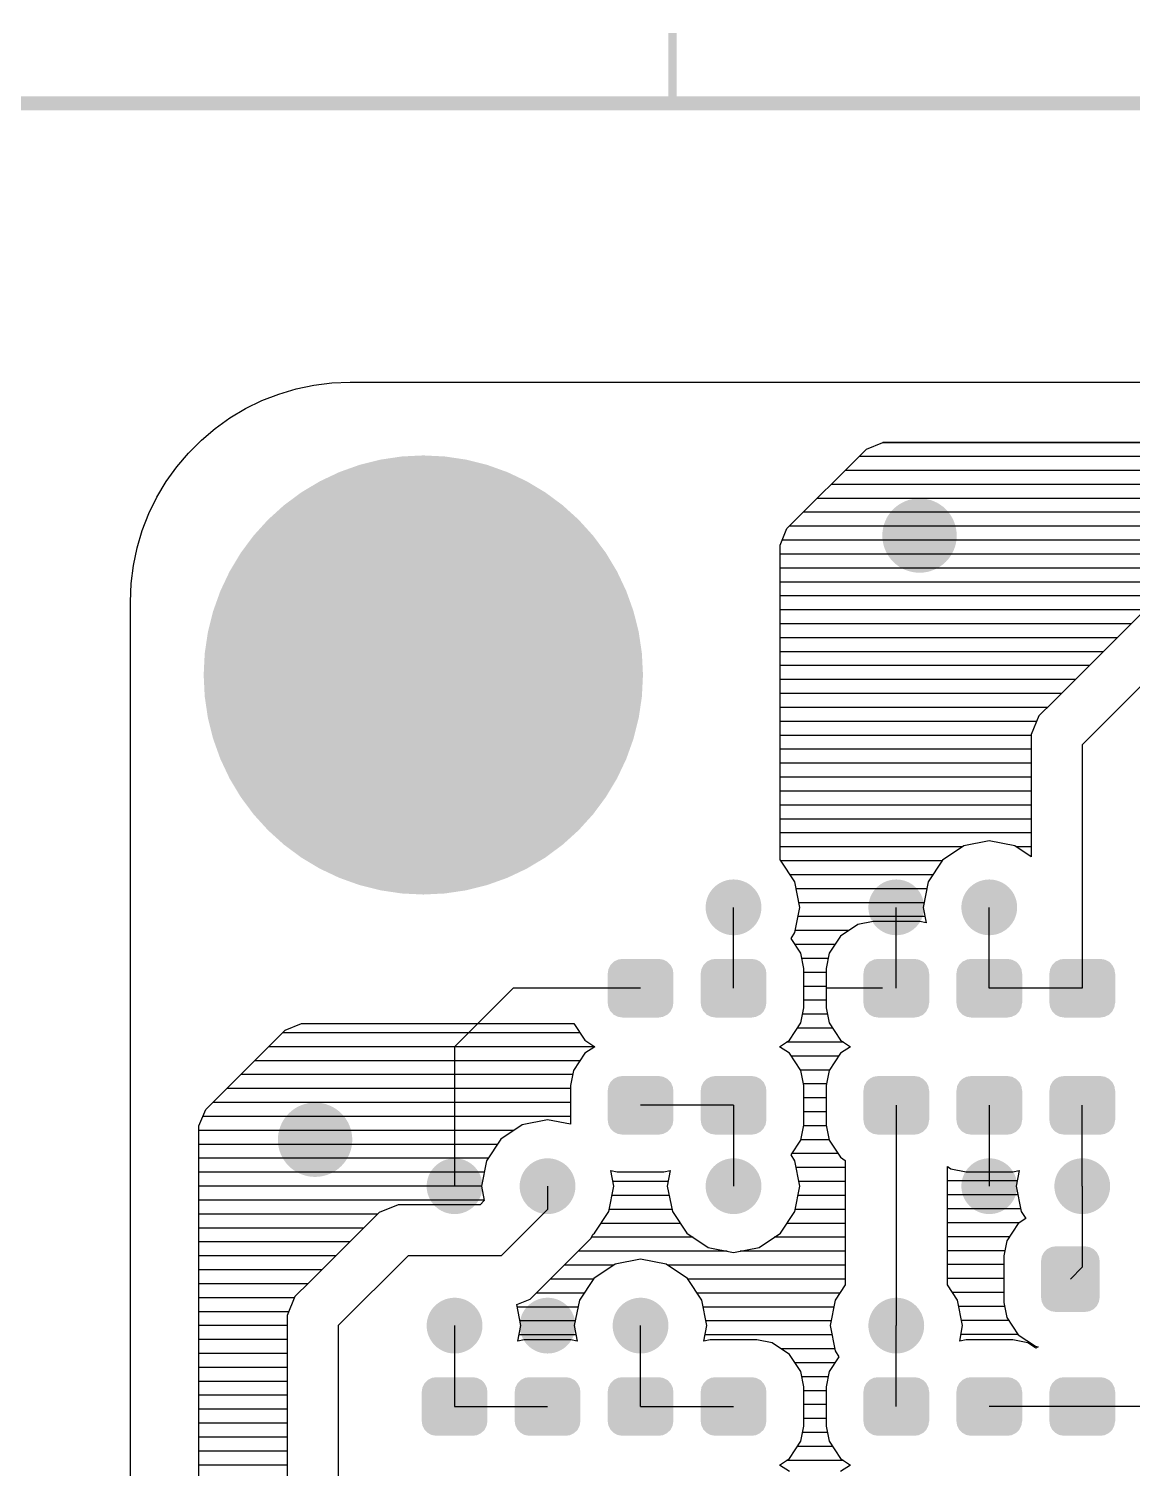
# Model space of a CAD drawing. Extents: x 295 to 953, y 10 to 290.
# Drawn here: x 517.9 to 557.1, y 236.5 to 287.6 of the extents above; entities that cross this region are included whole.
import ezdxf

# ---------------------------------------------------------------- set-up
doc = ezdxf.new("R2010")
doc.units = 0
doc.header["$LTSCALE"] = 5
doc.header["$MEASUREMENT"] = 0
doc.layers.get('0').update_dxf_attribs({"linetype": 'CONTINUOUS', "lineweight": 25})
doc.layers.add('DV-DPO-A6_BOT', color=7, linetype='CONTINUOUS')
doc.layers.add('테두리', color=3, linetype='CONTINUOUS')

# ---------------------------------------------------------------- blocks, each defined once
blk = doc.blocks.new('C')
at = {"layer": '테두리'}
for points, const_width in [([(63.75, 287.5), (63.75, 285)], 0.3), ([(15, 285), (15, 15), (405, 15), (405, 285), (15, 285)], 0.5)]:
    blk.add_lwpolyline(points, dxfattribs=dict(at, const_width=const_width))

msp = doc.modelspace()

# ---------------------------------------------------------------- linework, layer by layer
for points, const_width in [([(535.779, 264.695, -1), (527.979, 264.695, -1)], 7.799), ([(550.159, 269.648, -1), (548.838, 269.648, -1)], 1.321), ([(543.39, 256.44, -1), (542.399, 256.44, -1)], 0.991), ([(549.168, 256.44, -1), (548.178, 256.44, -1)], 0.991), ([(552.47, 256.44, -1), (551.48, 256.44, -1)], 0.991), ([(528.696, 248.185, -1), (527.375, 248.185, -1)], 1.321), ([(533.484, 246.534, -1), (532.493, 246.534, -1)], 0.991), ([(536.786, 246.534, -1), (535.795, 246.534, -1)], 0.991), ([(543.39, 246.534, -1), (542.399, 246.534, -1)], 0.991), ([(552.47, 246.534, -1), (551.48, 246.534, -1)], 0.991), ([(555.772, 246.534, -1), (554.782, 246.534, -1)], 0.991), ([(533.484, 241.581, -1), (532.493, 241.581, -1)], 0.991), ([(536.786, 241.581, -1), (535.795, 241.581, -1)], 0.991), ([(540.088, 241.581, -1), (539.097, 241.581, -1)], 0.991), ([(549.168, 241.581, -1), (548.178, 241.581, -1)], 0.991)]:
    msp.add_lwpolyline(points, format="xyb", close=True, dxfattribs=dict(const_width=const_width))
for points in [[(540.758, 254.089), (540.737, 254.236), (538.427, 254.089), (538.45, 254.236)], [(540.737, 254.236), (540.729, 254.252), (538.45, 254.236), (538.453, 254.252)], [(540.729, 254.252), (540.666, 254.384), (538.453, 254.252), (538.522, 254.384)], [(540.666, 254.384), (540.652, 254.399), (538.522, 254.384), (538.529, 254.399)], [(540.652, 254.399), (540.551, 254.503), (538.529, 254.399), (538.637, 254.503)], [(540.551, 254.503), (540.532, 254.514), (538.637, 254.503), (538.647, 254.514)], [(540.532, 254.514), (540.406, 254.58), (538.647, 254.514), (538.785, 254.58)], [(540.406, 254.58), (540.374, 254.586), (538.785, 254.58), (538.796, 254.586)], [(540.374, 254.586), (540.243, 254.608), (538.796, 254.586), (538.942, 254.608)], [(544.06, 254.089), (544.039, 254.236), (541.729, 254.089), (541.752, 254.236)], [(544.039, 254.236), (544.031, 254.252), (541.752, 254.236), (541.755, 254.252)], [(544.031, 254.252), (543.968, 254.384), (541.755, 254.252), (541.824, 254.384)], [(543.968, 254.384), (543.954, 254.399), (541.824, 254.384), (541.831, 254.399)], [(543.954, 254.399), (543.853, 254.503), (541.831, 254.399), (541.939, 254.503)], [(543.853, 254.503), (543.834, 254.514), (541.939, 254.503), (541.949, 254.514)], [(543.834, 254.514), (543.708, 254.58), (541.949, 254.514), (542.087, 254.58)], [(543.708, 254.58), (543.676, 254.586), (542.087, 254.58), (542.098, 254.586)], [(543.676, 254.586), (543.545, 254.608), (542.098, 254.586), (542.244, 254.608)], [(549.838, 254.089), (549.817, 254.236), (547.507, 254.089), (547.531, 254.236)], [(549.817, 254.236), (549.809, 254.252), (547.531, 254.236), (547.533, 254.252)], [(549.809, 254.252), (549.746, 254.384), (547.533, 254.252), (547.602, 254.384)], [(549.746, 254.384), (549.733, 254.399), (547.602, 254.384), (547.61, 254.399)], [(549.733, 254.399), (549.632, 254.503), (547.61, 254.399), (547.717, 254.503)], [(549.632, 254.503), (549.613, 254.514), (547.717, 254.503), (547.728, 254.514)], [(549.613, 254.514), (549.486, 254.58), (547.728, 254.514), (547.865, 254.58)], [(549.486, 254.58), (549.455, 254.586), (547.865, 254.58), (547.876, 254.586)], [(549.455, 254.586), (549.323, 254.608), (547.876, 254.586), (548.022, 254.608)], [(553.14, 254.089), (553.119, 254.236), (550.809, 254.089), (550.833, 254.236)], [(553.119, 254.236), (553.111, 254.252), (550.833, 254.236), (550.835, 254.252)], [(553.111, 254.252), (553.048, 254.384), (550.835, 254.252), (550.904, 254.384)], [(553.048, 254.384), (553.035, 254.399), (550.904, 254.384), (550.912, 254.399)], [(553.035, 254.399), (552.934, 254.503), (550.912, 254.399), (551.019, 254.503)], [(552.934, 254.503), (552.915, 254.514), (551.019, 254.503), (551.03, 254.514)], [(552.915, 254.514), (552.788, 254.58), (551.03, 254.514), (551.167, 254.58)], [(552.788, 254.58), (552.757, 254.586), (551.167, 254.58), (551.178, 254.586)], [(552.757, 254.586), (552.625, 254.608), (551.178, 254.586), (551.324, 254.608)], [(556.442, 254.089), (556.421, 254.236), (554.111, 254.089), (554.135, 254.236)], [(556.421, 254.236), (556.413, 254.252), (554.135, 254.236), (554.137, 254.252)], [(556.413, 254.252), (556.35, 254.384), (554.137, 254.252), (554.206, 254.384)], [(556.35, 254.384), (556.337, 254.399), (554.206, 254.384), (554.214, 254.399)], [(556.337, 254.399), (556.236, 254.503), (554.214, 254.399), (554.321, 254.503)], [(556.236, 254.503), (556.217, 254.514), (554.321, 254.503), (554.332, 254.514)], [(556.217, 254.514), (556.09, 254.58), (554.332, 254.514), (554.469, 254.58)], [(556.09, 254.58), (556.059, 254.586), (554.469, 254.58), (554.48, 254.586)], [(556.059, 254.586), (555.927, 254.608), (554.48, 254.586), (554.626, 254.608)], [(540.761, 253.046), (540.761, 254.089), (538.423, 253.046), (538.423, 254.089)], [(544.063, 253.046), (544.063, 254.089), (541.725, 253.046), (541.725, 254.089)], [(549.842, 253.046), (549.842, 254.089), (547.504, 253.046), (547.504, 254.089)], [(553.144, 253.046), (553.144, 254.089), (550.806, 253.046), (550.806, 254.089)], [(556.446, 253.046), (556.446, 254.089), (554.108, 253.046), (554.108, 254.089)], [(540.734, 252.9), (540.758, 253.046), (538.448, 252.9), (538.427, 253.046)], [(540.732, 252.883), (540.734, 252.9), (538.456, 252.883), (538.448, 252.9)], [(540.663, 252.751), (540.732, 252.883), (538.519, 252.751), (538.456, 252.883)], [(540.656, 252.737), (540.663, 252.751), (538.532, 252.737), (538.519, 252.751)], [(540.548, 252.632), (540.656, 252.737), (538.633, 252.632), (538.532, 252.737)], [(540.537, 252.622), (540.548, 252.632), (538.653, 252.622), (538.633, 252.632)], [(540.4, 252.555), (540.537, 252.622), (538.779, 252.555), (538.653, 252.622)], [(544.036, 252.9), (544.06, 253.046), (541.75, 252.9), (541.729, 253.046)], [(544.034, 252.883), (544.036, 252.9), (541.758, 252.883), (541.75, 252.9)], [(543.965, 252.751), (544.034, 252.883), (541.821, 252.751), (541.758, 252.883)], [(543.958, 252.737), (543.965, 252.751), (541.834, 252.737), (541.821, 252.751)], [(543.85, 252.632), (543.958, 252.737), (541.935, 252.632), (541.834, 252.737)], [(543.839, 252.622), (543.85, 252.632), (541.955, 252.622), (541.935, 252.632)], [(543.702, 252.555), (543.839, 252.622), (542.081, 252.555), (541.955, 252.622)], [(549.815, 252.9), (549.838, 253.046), (547.528, 252.9), (547.507, 253.046)], [(549.812, 252.883), (549.815, 252.9), (547.536, 252.883), (547.528, 252.9)], [(549.743, 252.751), (549.812, 252.883), (547.599, 252.751), (547.536, 252.883)], [(549.736, 252.737), (549.743, 252.751), (547.613, 252.737), (547.599, 252.751)], [(549.628, 252.632), (549.736, 252.737), (547.714, 252.632), (547.613, 252.737)], [(549.618, 252.622), (549.628, 252.632), (547.733, 252.622), (547.714, 252.632)], [(549.48, 252.555), (549.618, 252.622), (547.86, 252.555), (547.733, 252.622)], [(553.117, 252.9), (553.14, 253.046), (550.83, 252.9), (550.809, 253.046)], [(553.114, 252.883), (553.117, 252.9), (550.838, 252.883), (550.83, 252.9)], [(553.045, 252.751), (553.114, 252.883), (550.901, 252.751), (550.838, 252.883)], [(553.038, 252.737), (553.045, 252.751), (550.915, 252.737), (550.901, 252.751)], [(552.93, 252.632), (553.038, 252.737), (551.016, 252.632), (550.915, 252.737)], [(552.92, 252.622), (552.93, 252.632), (551.035, 252.622), (551.016, 252.632)], [(552.782, 252.555), (552.92, 252.622), (551.162, 252.555), (551.035, 252.622)], [(556.419, 252.9), (556.442, 253.046), (554.132, 252.9), (554.111, 253.046)], [(556.416, 252.883), (556.419, 252.9), (554.14, 252.883), (554.132, 252.9)], [(556.347, 252.751), (556.416, 252.883), (554.203, 252.751), (554.14, 252.883)], [(556.34, 252.737), (556.347, 252.751), (554.217, 252.737), (554.203, 252.751)], [(556.232, 252.632), (556.34, 252.737), (554.318, 252.632), (554.217, 252.737)], [(556.222, 252.622), (556.232, 252.632), (554.337, 252.622), (554.318, 252.632)], [(556.084, 252.555), (556.222, 252.622), (554.464, 252.555), (554.337, 252.622)], [(540.389, 252.549), (540.4, 252.555), (538.811, 252.549), (538.779, 252.555)], [(540.243, 252.527), (540.389, 252.549), (538.942, 252.527), (538.811, 252.549)], [(543.691, 252.549), (543.702, 252.555), (542.113, 252.549), (542.081, 252.555)], [(543.545, 252.527), (543.691, 252.549), (542.244, 252.527), (542.113, 252.549)], [(549.469, 252.549), (549.48, 252.555), (547.891, 252.549), (547.86, 252.555)], [(549.323, 252.527), (549.469, 252.549), (548.022, 252.527), (547.891, 252.549)], [(552.771, 252.549), (552.782, 252.555), (551.193, 252.549), (551.162, 252.555)], [(552.625, 252.527), (552.771, 252.549), (551.324, 252.527), (551.193, 252.549)], [(556.073, 252.549), (556.084, 252.555), (554.495, 252.549), (554.464, 252.555)], [(555.927, 252.527), (556.073, 252.549), (554.626, 252.527), (554.495, 252.549)], [(540.758, 249.929), (540.737, 250.075), (538.427, 249.929), (538.45, 250.075)], [(540.737, 250.075), (540.729, 250.092), (538.45, 250.075), (538.453, 250.092)], [(540.729, 250.092), (540.666, 250.224), (538.453, 250.092), (538.522, 250.224)], [(540.666, 250.224), (540.652, 250.238), (538.522, 250.224), (538.529, 250.238)], [(540.652, 250.238), (540.551, 250.343), (538.529, 250.238), (538.637, 250.343)], [(540.551, 250.343), (540.532, 250.353), (538.637, 250.343), (538.647, 250.353)], [(540.532, 250.353), (540.406, 250.42), (538.647, 250.353), (538.785, 250.42)], [(540.406, 250.42), (540.374, 250.425), (538.785, 250.42), (538.796, 250.425)], [(540.374, 250.425), (540.243, 250.447), (538.796, 250.425), (538.942, 250.447)], [(544.06, 249.929), (544.039, 250.075), (541.729, 249.929), (541.752, 250.075)], [(544.039, 250.075), (544.031, 250.092), (541.752, 250.075), (541.755, 250.092)], [(544.031, 250.092), (543.968, 250.224), (541.755, 250.092), (541.824, 250.224)], [(543.968, 250.224), (543.954, 250.238), (541.824, 250.224), (541.831, 250.238)], [(543.954, 250.238), (543.853, 250.343), (541.831, 250.238), (541.939, 250.343)], [(543.853, 250.343), (543.834, 250.353), (541.939, 250.343), (541.949, 250.353)], [(543.834, 250.353), (543.708, 250.42), (541.949, 250.353), (542.087, 250.42)], [(543.708, 250.42), (543.676, 250.425), (542.087, 250.42), (542.098, 250.425)], [(543.676, 250.425), (543.545, 250.447), (542.098, 250.425), (542.244, 250.447)], [(549.838, 249.929), (549.817, 250.075), (547.507, 249.929), (547.531, 250.075)], [(549.817, 250.075), (549.809, 250.092), (547.531, 250.075), (547.533, 250.092)], [(549.809, 250.092), (549.746, 250.224), (547.533, 250.092), (547.602, 250.224)], [(549.746, 250.224), (549.733, 250.238), (547.602, 250.224), (547.61, 250.238)], [(549.733, 250.238), (549.632, 250.343), (547.61, 250.238), (547.717, 250.343)], [(549.632, 250.343), (549.613, 250.353), (547.717, 250.343), (547.728, 250.353)], [(549.613, 250.353), (549.486, 250.42), (547.728, 250.353), (547.865, 250.42)], [(549.486, 250.42), (549.455, 250.425), (547.865, 250.42), (547.876, 250.425)], [(549.455, 250.425), (549.323, 250.447), (547.876, 250.425), (548.022, 250.447)], [(553.14, 249.929), (553.119, 250.075), (550.809, 249.929), (550.833, 250.075)], [(553.119, 250.075), (553.111, 250.092), (550.833, 250.075), (550.835, 250.092)], [(553.111, 250.092), (553.048, 250.224), (550.835, 250.092), (550.904, 250.224)], [(553.048, 250.224), (553.035, 250.238), (550.904, 250.224), (550.912, 250.238)], [(553.035, 250.238), (552.934, 250.343), (550.912, 250.238), (551.019, 250.343)], [(552.934, 250.343), (552.915, 250.353), (551.019, 250.343), (551.03, 250.353)], [(552.915, 250.353), (552.788, 250.42), (551.03, 250.353), (551.167, 250.42)], [(552.788, 250.42), (552.757, 250.425), (551.167, 250.42), (551.178, 250.425)], [(552.757, 250.425), (552.625, 250.447), (551.178, 250.425), (551.324, 250.447)], [(556.442, 249.929), (556.421, 250.075), (554.111, 249.929), (554.135, 250.075)], [(556.421, 250.075), (556.413, 250.092), (554.135, 250.075), (554.137, 250.092)], [(556.413, 250.092), (556.35, 250.224), (554.137, 250.092), (554.206, 250.224)], [(556.35, 250.224), (556.337, 250.238), (554.206, 250.224), (554.214, 250.238)], [(556.337, 250.238), (556.236, 250.343), (554.214, 250.238), (554.321, 250.343)], [(556.236, 250.343), (556.217, 250.353), (554.321, 250.343), (554.332, 250.353)], [(556.217, 250.353), (556.09, 250.42), (554.332, 250.353), (554.469, 250.42)], [(556.09, 250.42), (556.059, 250.425), (554.469, 250.42), (554.48, 250.425)], [(556.059, 250.425), (555.927, 250.447), (554.48, 250.425), (554.626, 250.447)], [(540.761, 248.885), (540.761, 249.929), (538.423, 248.885), (538.423, 249.929)], [(544.063, 248.885), (544.063, 249.929), (541.725, 248.885), (541.725, 249.929)], [(549.842, 248.885), (549.842, 249.929), (547.504, 248.885), (547.504, 249.929)], [(553.144, 248.885), (553.144, 249.929), (550.806, 248.885), (550.806, 249.929)], [(556.446, 248.885), (556.446, 249.929), (554.108, 248.885), (554.108, 249.929)], [(540.734, 248.739), (540.758, 248.885), (538.448, 248.739), (538.427, 248.885)], [(540.732, 248.722), (540.734, 248.739), (538.456, 248.722), (538.448, 248.739)], [(540.663, 248.59), (540.732, 248.722), (538.519, 248.59), (538.456, 248.722)], [(540.656, 248.576), (540.663, 248.59), (538.532, 248.576), (538.519, 248.59)], [(540.548, 248.471), (540.656, 248.576), (538.633, 248.471), (538.532, 248.576)], [(544.036, 248.739), (544.06, 248.885), (541.75, 248.739), (541.729, 248.885)], [(544.034, 248.722), (544.036, 248.739), (541.758, 248.722), (541.75, 248.739)], [(543.965, 248.59), (544.034, 248.722), (541.821, 248.59), (541.758, 248.722)], [(543.958, 248.576), (543.965, 248.59), (541.834, 248.576), (541.821, 248.59)], [(543.85, 248.471), (543.958, 248.576), (541.935, 248.471), (541.834, 248.576)], [(549.815, 248.739), (549.838, 248.885), (547.528, 248.739), (547.507, 248.885)], [(549.812, 248.722), (549.815, 248.739), (547.536, 248.722), (547.528, 248.739)], [(549.743, 248.59), (549.812, 248.722), (547.599, 248.59), (547.536, 248.722)], [(549.736, 248.576), (549.743, 248.59), (547.613, 248.576), (547.599, 248.59)], [(549.628, 248.471), (549.736, 248.576), (547.714, 248.471), (547.613, 248.576)], [(553.117, 248.739), (553.14, 248.885), (550.83, 248.739), (550.809, 248.885)], [(553.114, 248.722), (553.117, 248.739), (550.838, 248.722), (550.83, 248.739)], [(553.045, 248.59), (553.114, 248.722), (550.901, 248.59), (550.838, 248.722)], [(553.038, 248.576), (553.045, 248.59), (550.915, 248.576), (550.901, 248.59)], [(552.93, 248.471), (553.038, 248.576), (551.016, 248.471), (550.915, 248.576)], [(556.419, 248.739), (556.442, 248.885), (554.132, 248.739), (554.111, 248.885)], [(556.416, 248.722), (556.419, 248.739), (554.14, 248.722), (554.132, 248.739)], [(556.347, 248.59), (556.416, 248.722), (554.203, 248.59), (554.14, 248.722)], [(556.34, 248.576), (556.347, 248.59), (554.217, 248.576), (554.203, 248.59)], [(556.232, 248.471), (556.34, 248.576), (554.318, 248.471), (554.217, 248.576)], [(540.537, 248.461), (540.548, 248.471), (538.653, 248.461), (538.633, 248.471)], [(540.4, 248.394), (540.537, 248.461), (538.779, 248.394), (538.653, 248.461)], [(540.389, 248.389), (540.4, 248.394), (538.811, 248.389), (538.779, 248.394)], [(540.243, 248.367), (540.389, 248.389), (538.942, 248.367), (538.811, 248.389)], [(543.839, 248.461), (543.85, 248.471), (541.955, 248.461), (541.935, 248.471)], [(543.702, 248.394), (543.839, 248.461), (542.081, 248.394), (541.955, 248.461)], [(543.691, 248.389), (543.702, 248.394), (542.113, 248.389), (542.081, 248.394)], [(543.545, 248.367), (543.691, 248.389), (542.244, 248.367), (542.113, 248.389)], [(549.618, 248.461), (549.628, 248.471), (547.733, 248.461), (547.714, 248.471)], [(549.48, 248.394), (549.618, 248.461), (547.86, 248.394), (547.733, 248.461)], [(549.469, 248.389), (549.48, 248.394), (547.891, 248.389), (547.86, 248.394)], [(549.323, 248.367), (549.469, 248.389), (548.022, 248.367), (547.891, 248.389)], [(552.92, 248.461), (552.93, 248.471), (551.035, 248.461), (551.016, 248.471)], [(552.782, 248.394), (552.92, 248.461), (551.162, 248.394), (551.035, 248.461)], [(552.771, 248.389), (552.782, 248.394), (551.193, 248.389), (551.162, 248.394)], [(552.625, 248.367), (552.771, 248.389), (551.324, 248.367), (551.193, 248.389)], [(556.222, 248.461), (556.232, 248.471), (554.337, 248.461), (554.318, 248.471)], [(556.084, 248.394), (556.222, 248.461), (554.464, 248.394), (554.337, 248.461)], [(556.073, 248.389), (556.084, 248.394), (554.495, 248.389), (554.464, 248.394)], [(555.927, 248.367), (556.073, 248.389), (554.626, 248.367), (554.495, 248.389)], [(555.894, 243.883), (555.872, 244.028), (553.814, 243.883), (553.839, 244.028)], [(555.872, 244.028), (555.864, 244.045), (553.839, 244.028), (553.842, 244.045)], [(555.864, 244.045), (555.8, 244.176), (553.842, 244.045), (553.911, 244.176)], [(555.8, 244.176), (555.786, 244.191), (553.911, 244.176), (553.919, 244.191)], [(555.786, 244.191), (555.685, 244.295), (553.919, 244.191), (554.027, 244.295)], [(555.685, 244.295), (555.665, 244.305), (554.027, 244.295), (554.038, 244.305)], [(555.665, 244.305), (555.539, 244.371), (554.038, 244.305), (554.176, 244.371)], [(555.539, 244.371), (555.505, 244.376), (554.176, 244.371), (554.187, 244.376)], [(555.505, 244.376), (555.376, 244.397), (554.187, 244.376), (554.332, 244.397)], [(555.376, 244.397), (555.376, 244.401), (554.332, 244.397), (554.332, 244.401)], [(555.894, 243.88), (555.894, 243.883), (553.814, 243.88), (553.814, 243.883)], [(555.894, 242.585), (555.894, 243.88), (553.814, 242.585), (553.814, 243.88)], [(555.894, 242.582), (555.894, 242.585), (553.814, 242.582), (553.814, 242.585)], [(555.87, 242.437), (555.894, 242.582), (553.836, 242.437), (553.814, 242.582)], [(555.867, 242.419), (555.87, 242.437), (553.845, 242.419), (553.836, 242.437)], [(555.797, 242.288), (555.867, 242.419), (553.908, 242.288), (553.845, 242.419)], [(555.789, 242.273), (555.797, 242.288), (553.923, 242.273), (553.908, 242.288)], [(555.681, 242.17), (555.789, 242.273), (554.023, 242.17), (553.923, 242.273)], [(555.67, 242.159), (555.681, 242.17), (554.044, 242.159), (554.023, 242.17)], [(555.533, 242.094), (555.67, 242.159), (554.17, 242.094), (554.044, 242.159)], [(555.521, 242.089), (555.533, 242.094), (554.203, 242.089), (554.17, 242.094)], [(555.376, 242.068), (555.521, 242.089), (554.332, 242.068), (554.203, 242.089)], [(555.376, 242.063), (555.376, 242.068), (554.332, 242.063), (554.332, 242.068)], [(534.154, 239.23), (534.133, 239.377), (531.823, 239.23), (531.846, 239.377)], [(534.133, 239.377), (534.125, 239.393), (531.846, 239.377), (531.849, 239.393)], [(534.125, 239.393), (534.062, 239.525), (531.849, 239.393), (531.918, 239.525)], [(534.062, 239.525), (534.048, 239.54), (531.918, 239.525), (531.925, 239.54)], [(534.048, 239.54), (533.947, 239.644), (531.925, 239.54), (532.033, 239.644)], [(533.947, 239.644), (533.928, 239.655), (532.033, 239.644), (532.043, 239.655)], [(533.928, 239.655), (533.802, 239.721), (532.043, 239.655), (532.181, 239.721)], [(533.802, 239.721), (533.77, 239.727), (532.181, 239.721), (532.192, 239.727)], [(533.77, 239.727), (533.639, 239.749), (532.192, 239.727), (532.338, 239.749)], [(537.456, 239.23), (537.435, 239.377), (535.125, 239.23), (535.148, 239.377)], [(537.435, 239.377), (537.427, 239.393), (535.148, 239.377), (535.151, 239.393)], [(537.427, 239.393), (537.364, 239.525), (535.151, 239.393), (535.22, 239.525)], [(537.364, 239.525), (537.35, 239.54), (535.22, 239.525), (535.227, 239.54)], [(537.35, 239.54), (537.249, 239.644), (535.227, 239.54), (535.335, 239.644)], [(537.249, 239.644), (537.23, 239.655), (535.335, 239.644), (535.345, 239.655)], [(537.23, 239.655), (537.104, 239.721), (535.345, 239.655), (535.483, 239.721)], [(537.104, 239.721), (537.072, 239.727), (535.483, 239.721), (535.494, 239.727)], [(537.072, 239.727), (536.941, 239.749), (535.494, 239.727), (535.64, 239.749)], [(540.758, 239.23), (540.737, 239.377), (538.427, 239.23), (538.45, 239.377)], [(540.737, 239.377), (540.729, 239.393), (538.45, 239.377), (538.453, 239.393)], [(540.729, 239.393), (540.666, 239.525), (538.453, 239.393), (538.522, 239.525)], [(540.666, 239.525), (540.652, 239.54), (538.522, 239.525), (538.529, 239.54)], [(540.652, 239.54), (540.551, 239.644), (538.529, 239.54), (538.637, 239.644)], [(540.551, 239.644), (540.532, 239.655), (538.637, 239.644), (538.647, 239.655)], [(540.532, 239.655), (540.406, 239.721), (538.647, 239.655), (538.785, 239.721)], [(540.406, 239.721), (540.374, 239.727), (538.785, 239.721), (538.796, 239.727)], [(540.374, 239.727), (540.243, 239.749), (538.796, 239.727), (538.942, 239.749)], [(544.06, 239.23), (544.039, 239.377), (541.729, 239.23), (541.752, 239.377)], [(544.039, 239.377), (544.031, 239.393), (541.752, 239.377), (541.755, 239.393)], [(544.031, 239.393), (543.968, 239.525), (541.755, 239.393), (541.824, 239.525)], [(543.968, 239.525), (543.954, 239.54), (541.824, 239.525), (541.831, 239.54)], [(543.954, 239.54), (543.853, 239.644), (541.831, 239.54), (541.939, 239.644)], [(543.853, 239.644), (543.834, 239.655), (541.939, 239.644), (541.949, 239.655)], [(543.834, 239.655), (543.708, 239.721), (541.949, 239.655), (542.087, 239.721)], [(543.708, 239.721), (543.676, 239.727), (542.087, 239.721), (542.098, 239.727)], [(543.676, 239.727), (543.545, 239.749), (542.098, 239.727), (542.244, 239.749)], [(549.838, 239.23), (549.817, 239.377), (547.507, 239.23), (547.531, 239.377)], [(549.817, 239.377), (549.809, 239.393), (547.531, 239.377), (547.533, 239.393)], [(549.809, 239.393), (549.746, 239.525), (547.533, 239.393), (547.602, 239.525)], [(549.746, 239.525), (549.733, 239.54), (547.602, 239.525), (547.61, 239.54)], [(549.733, 239.54), (549.632, 239.644), (547.61, 239.54), (547.717, 239.644)], [(549.632, 239.644), (549.613, 239.655), (547.717, 239.644), (547.728, 239.655)], [(549.613, 239.655), (549.486, 239.721), (547.728, 239.655), (547.865, 239.721)], [(549.486, 239.721), (549.455, 239.727), (547.865, 239.721), (547.876, 239.727)], [(549.455, 239.727), (549.323, 239.749), (547.876, 239.727), (548.022, 239.749)], [(553.14, 239.23), (553.119, 239.377), (550.809, 239.23), (550.833, 239.377)], [(553.119, 239.377), (553.111, 239.393), (550.833, 239.377), (550.835, 239.393)], [(553.111, 239.393), (553.048, 239.525), (550.835, 239.393), (550.904, 239.525)], [(553.048, 239.525), (553.035, 239.54), (550.904, 239.525), (550.912, 239.54)], [(553.035, 239.54), (552.934, 239.644), (550.912, 239.54), (551.019, 239.644)], [(552.934, 239.644), (552.915, 239.655), (551.019, 239.644), (551.03, 239.655)], [(552.915, 239.655), (552.788, 239.721), (551.03, 239.655), (551.167, 239.721)], [(552.788, 239.721), (552.757, 239.727), (551.167, 239.721), (551.178, 239.727)], [(552.757, 239.727), (552.625, 239.749), (551.178, 239.727), (551.324, 239.749)], [(556.442, 239.23), (556.421, 239.377), (554.111, 239.23), (554.135, 239.377)], [(556.421, 239.377), (556.413, 239.393), (554.135, 239.377), (554.137, 239.393)], [(556.413, 239.393), (556.35, 239.525), (554.137, 239.393), (554.206, 239.525)], [(556.35, 239.525), (556.337, 239.54), (554.206, 239.525), (554.214, 239.54)], [(556.337, 239.54), (556.236, 239.644), (554.214, 239.54), (554.321, 239.644)], [(556.236, 239.644), (556.217, 239.655), (554.321, 239.644), (554.332, 239.655)], [(556.217, 239.655), (556.09, 239.721), (554.332, 239.655), (554.469, 239.721)], [(556.09, 239.721), (556.059, 239.727), (554.469, 239.721), (554.48, 239.727)], [(556.059, 239.727), (555.927, 239.749), (554.48, 239.727), (554.626, 239.749)], [(534.157, 238.187), (534.157, 239.23), (531.819, 238.187), (531.819, 239.23)], [(537.459, 238.187), (537.459, 239.23), (535.121, 238.187), (535.121, 239.23)], [(540.761, 238.187), (540.761, 239.23), (538.423, 238.187), (538.423, 239.23)], [(544.063, 238.187), (544.063, 239.23), (541.725, 238.187), (541.725, 239.23)], [(549.842, 238.187), (549.842, 239.23), (547.504, 238.187), (547.504, 239.23)], [(553.144, 238.187), (553.144, 239.23), (550.806, 238.187), (550.806, 239.23)], [(556.446, 238.187), (556.446, 239.23), (554.108, 238.187), (554.108, 239.23)], [(534.13, 238.041), (534.154, 238.187), (531.844, 238.041), (531.823, 238.187)], [(534.128, 238.024), (534.13, 238.041), (531.852, 238.024), (531.844, 238.041)], [(534.059, 237.892), (534.128, 238.024), (531.915, 237.892), (531.852, 238.024)], [(534.052, 237.878), (534.059, 237.892), (531.928, 237.878), (531.915, 237.892)], [(533.944, 237.773), (534.052, 237.878), (532.029, 237.773), (531.928, 237.878)], [(537.432, 238.041), (537.456, 238.187), (535.146, 238.041), (535.125, 238.187)], [(537.43, 238.024), (537.432, 238.041), (535.154, 238.024), (535.146, 238.041)], [(537.361, 237.892), (537.43, 238.024), (535.217, 237.892), (535.154, 238.024)], [(537.354, 237.878), (537.361, 237.892), (535.23, 237.878), (535.217, 237.892)], [(537.246, 237.773), (537.354, 237.878), (535.331, 237.773), (535.23, 237.878)], [(540.734, 238.041), (540.758, 238.187), (538.448, 238.041), (538.427, 238.187)], [(540.732, 238.024), (540.734, 238.041), (538.456, 238.024), (538.448, 238.041)], [(540.663, 237.892), (540.732, 238.024), (538.519, 237.892), (538.456, 238.024)], [(540.656, 237.878), (540.663, 237.892), (538.532, 237.878), (538.519, 237.892)], [(540.548, 237.773), (540.656, 237.878), (538.633, 237.773), (538.532, 237.878)], [(544.036, 238.041), (544.06, 238.187), (541.75, 238.041), (541.729, 238.187)], [(544.034, 238.024), (544.036, 238.041), (541.758, 238.024), (541.75, 238.041)], [(543.965, 237.892), (544.034, 238.024), (541.821, 237.892), (541.758, 238.024)], [(543.958, 237.878), (543.965, 237.892), (541.834, 237.878), (541.821, 237.892)], [(543.85, 237.773), (543.958, 237.878), (541.935, 237.773), (541.834, 237.878)], [(549.815, 238.041), (549.838, 238.187), (547.528, 238.041), (547.507, 238.187)], [(549.812, 238.024), (549.815, 238.041), (547.536, 238.024), (547.528, 238.041)], [(549.743, 237.892), (549.812, 238.024), (547.599, 237.892), (547.536, 238.024)], [(549.736, 237.878), (549.743, 237.892), (547.613, 237.878), (547.599, 237.892)], [(549.628, 237.773), (549.736, 237.878), (547.714, 237.773), (547.613, 237.878)], [(553.117, 238.041), (553.14, 238.187), (550.83, 238.041), (550.809, 238.187)], [(553.114, 238.024), (553.117, 238.041), (550.838, 238.024), (550.83, 238.041)], [(553.045, 237.892), (553.114, 238.024), (550.901, 237.892), (550.838, 238.024)], [(553.038, 237.878), (553.045, 237.892), (550.915, 237.878), (550.901, 237.892)], [(552.93, 237.773), (553.038, 237.878), (551.016, 237.773), (550.915, 237.878)], [(556.419, 238.041), (556.442, 238.187), (554.132, 238.041), (554.111, 238.187)], [(556.416, 238.024), (556.419, 238.041), (554.14, 238.024), (554.132, 238.041)], [(556.347, 237.892), (556.416, 238.024), (554.203, 237.892), (554.14, 238.024)], [(556.34, 237.878), (556.347, 237.892), (554.217, 237.878), (554.203, 237.892)], [(556.232, 237.773), (556.34, 237.878), (554.318, 237.773), (554.217, 237.878)], [(533.933, 237.763), (533.944, 237.773), (532.049, 237.763), (532.029, 237.773)], [(533.796, 237.696), (533.933, 237.763), (532.175, 237.696), (532.049, 237.763)], [(533.785, 237.69), (533.796, 237.696), (532.207, 237.69), (532.175, 237.696)], [(533.639, 237.668), (533.785, 237.69), (532.338, 237.668), (532.207, 237.69)], [(537.235, 237.763), (537.246, 237.773), (535.351, 237.763), (535.331, 237.773)], [(537.098, 237.696), (537.235, 237.763), (535.477, 237.696), (535.351, 237.763)], [(537.087, 237.69), (537.098, 237.696), (535.509, 237.69), (535.477, 237.696)], [(536.941, 237.668), (537.087, 237.69), (535.64, 237.668), (535.509, 237.69)], [(540.537, 237.763), (540.548, 237.773), (538.653, 237.763), (538.633, 237.773)], [(540.4, 237.696), (540.537, 237.763), (538.779, 237.696), (538.653, 237.763)], [(540.389, 237.69), (540.4, 237.696), (538.811, 237.69), (538.779, 237.696)], [(540.243, 237.668), (540.389, 237.69), (538.942, 237.668), (538.811, 237.69)], [(543.839, 237.763), (543.85, 237.773), (541.955, 237.763), (541.935, 237.773)], [(543.702, 237.696), (543.839, 237.763), (542.081, 237.696), (541.955, 237.763)], [(543.691, 237.69), (543.702, 237.696), (542.113, 237.69), (542.081, 237.696)], [(543.545, 237.668), (543.691, 237.69), (542.244, 237.668), (542.113, 237.69)], [(549.618, 237.763), (549.628, 237.773), (547.733, 237.763), (547.714, 237.773)], [(549.48, 237.696), (549.618, 237.763), (547.86, 237.696), (547.733, 237.763)], [(549.469, 237.69), (549.48, 237.696), (547.891, 237.69), (547.86, 237.696)], [(549.323, 237.668), (549.469, 237.69), (548.022, 237.668), (547.891, 237.69)], [(552.92, 237.763), (552.93, 237.773), (551.035, 237.763), (551.016, 237.773)], [(552.782, 237.696), (552.92, 237.763), (551.162, 237.696), (551.035, 237.763)], [(552.771, 237.69), (552.782, 237.696), (551.193, 237.69), (551.162, 237.696)], [(552.625, 237.668), (552.771, 237.69), (551.324, 237.668), (551.193, 237.69)], [(556.222, 237.763), (556.232, 237.773), (554.337, 237.763), (554.318, 237.773)], [(556.084, 237.696), (556.222, 237.763), (554.464, 237.696), (554.337, 237.763)], [(556.073, 237.69), (556.084, 237.696), (554.495, 237.69), (554.464, 237.696)], [(555.927, 237.668), (556.073, 237.69), (554.626, 237.668), (554.495, 237.69)]]:
    msp.add_solid(points)
at = {"layer": 'DV-DPO-A6_BOT'}
for p, q in [((526.147, 274.443), (526.748, 274.674)), ((526.748, 274.674), (527.368, 274.859)), ((527.368, 274.859), (527.996, 274.991)), ((527.996, 274.991), (528.636, 275.07)), ((528.636, 275.07), (529.277, 275.097)), ((529.277, 275.097), (843.878, 275.097)), ((525.011, 273.829), (525.565, 274.159)), ((525.565, 274.159), (526.147, 274.443)), ((524.489, 273.452), (525.011, 273.829)), ((524, 273.036), (524.489, 273.452)), ((523.122, 272.085), (523.545, 272.58)), ((523.545, 272.58), (524, 273.036)), ((544.79, 269.893), (547.61, 272.713)), ((547.61, 272.713), (548.191, 272.95)), ((648.558, 272.95), (548.191, 272.95)), ((548.191, 272.95), (648.558, 272.95)), ((522.752, 271.563), (523.122, 272.085)), ((791.535, 272.455), (547.352, 272.455)), ((522.422, 271.009), (522.752, 271.563)), ((745.842, 271.96), (546.857, 271.96)), ((745.347, 271.464), (546.361, 271.464)), ((522.138, 270.428), (522.422, 271.009)), ((744.851, 270.969), (545.866, 270.969)), ((521.9, 269.827), (522.138, 270.428)), ((744.356, 270.474), (545.371, 270.474)), ((521.722, 269.212), (521.9, 269.827)), ((544.545, 269.312), (544.79, 269.893)), ((743.365, 269.483), (544.625, 269.483)), ((743.861, 269.979), (544.876, 269.979)), ((521.583, 268.578), (521.722, 269.212)), ((544.545, 258.118), (544.545, 269.312)), ((698.313, 268.988), (544.545, 268.988)), ((521.504, 267.944), (521.583, 268.578)), ((697.098, 268.493), (544.545, 268.493)), ((521.478, 267.297), (521.504, 267.944)), ((683.678, 267.997), (544.545, 267.997)), ((614.35, 267.502), (544.545, 267.502)), ((521.478, 78.799), (521.478, 267.297)), ((557.502, 267.007), (544.545, 267.007)), ((557.555, 267.06), (554.253, 263.758)), ((557.007, 266.511), (544.545, 266.511)), ((556.512, 266.016), (544.545, 266.016)), ((556.016, 265.521), (544.545, 265.521)), ((558.579, 265.521), (555.277, 262.219)), ((555.521, 265.026), (544.545, 265.026)), ((555.026, 264.53), (544.545, 264.53)), ((554.531, 264.035), (544.545, 264.035)), ((554.035, 263.54), (544.545, 263.54)), ((554.253, 263.758), (553.738, 263.249)), ((553.659, 263.044), (544.545, 263.044)), ((553.738, 263.249), (553.461, 262.582)), ((553.461, 262.549), (544.545, 262.549)), ((553.461, 262.582), (553.461, 258.23)), ((553.461, 262.054), (544.545, 262.054)), ((555.277, 262.219), (555.277, 253.568)), ((553.461, 261.558), (544.545, 261.558)), ((553.461, 261.063), (544.545, 261.063)), ((553.461, 260.568), (544.545, 260.568)), ((553.461, 260.073), (544.545, 260.073)), ((553.461, 259.577), (544.545, 259.577)), ((553.461, 259.082), (544.545, 259.082)), ((551.975, 258.798), (551.077, 258.62)), ((552.88, 258.62), (551.975, 258.798)), ((551.03, 258.587), (544.545, 258.587)), ((551.077, 258.62), (550.311, 258.111)), ((553.461, 258.23), (552.88, 258.62)), ((553.461, 258.587), (552.926, 258.587)), ((544.565, 258.111), (544.545, 258.118)), ((545.074, 257.345), (544.565, 258.111)), ((550.304, 258.091), (544.572, 258.091)), ((550.311, 258.111), (549.802, 257.345)), ((549.967, 257.596), (544.909, 257.596)), ((545.252, 256.44), (545.074, 257.345)), ((549.802, 257.345), (549.624, 256.44)), ((549.756, 257.101), (545.12, 257.101)), ((542.894, 253.568), (542.894, 256.44)), ((545.074, 255.542), (545.252, 256.44)), ((549.657, 256.605), (545.219, 256.605)), ((548.673, 253.568), (548.673, 256.44)), ((549.624, 256.44), (549.729, 255.886)), ((551.975, 253.568), (551.975, 256.44)), ((549.69, 256.11), (545.186, 256.11)), ((547.306, 255.826), (546.698, 255.417)), ((547.847, 255.932), (547.306, 255.826)), ((549.505, 255.932), (547.847, 255.932)), ((548.673, 254.063), (548.673, 255.932)), ((549.729, 255.886), (549.505, 255.932)), ((544.935, 255.331), (545.074, 255.542)), ((545.278, 254.809), (544.935, 255.331)), ((547.002, 255.615), (545.087, 255.615)), ((546.698, 255.417), (546.295, 254.809)), ((546.5, 255.12), (545.074, 255.12)), ((545.391, 254.268), (545.278, 254.809)), ((546.295, 254.809), (546.183, 254.268)), ((546.256, 254.624), (545.318, 254.624)), ((545.391, 252.868), (545.391, 254.268)), ((546.183, 254.268), (546.183, 252.868)), ((546.183, 254.129), (545.391, 254.129)), ((546.183, 253.634), (545.391, 253.634)), ((535.069, 253.568), (532.988, 251.487)), ((539.592, 253.568), (535.069, 253.568)), ((546.183, 253.138), (545.391, 253.138)), ((548.178, 253.568), (546.183, 253.568)), ((555.277, 253.568), (551.975, 253.568)), ((545.278, 252.333), (545.391, 252.868)), ((546.229, 252.643), (545.344, 252.643)), ((546.183, 252.868), (546.295, 252.333)), ((526.972, 252.075), (527.553, 252.313)), ((527.553, 252.313), (537.221, 252.313)), ((537.221, 252.313), (537.618, 251.725)), ((544.876, 251.725), (545.278, 252.333)), ((546.414, 252.148), (545.16, 252.148)), ((546.295, 252.333), (546.698, 251.725)), ((524.152, 249.255), (526.972, 252.075)), ((537.446, 251.983), (526.88, 251.983)), ((537.618, 251.725), (537.968, 251.487)), ((544.526, 251.487), (544.876, 251.725)), ((546.797, 251.652), (544.776, 251.652)), ((546.698, 251.725), (547.048, 251.487)), ((537.968, 251.487), (526.384, 251.487)), ((532.988, 251.487), (532.988, 246.534)), ((537.618, 251.256), (537.215, 250.649)), ((537.968, 251.487), (537.618, 251.256)), ((544.876, 251.256), (544.526, 251.487)), ((545.278, 250.649), (544.876, 251.256)), ((546.632, 251.157), (544.942, 251.157)), ((546.698, 251.256), (546.295, 250.649)), ((547.048, 251.487), (546.698, 251.256)), ((537.446, 250.992), (525.889, 250.992)), ((537.215, 250.649), (537.103, 250.114)), ((546.302, 250.662), (545.272, 250.662)), ((545.391, 250.114), (545.278, 250.649)), ((546.295, 250.649), (546.183, 250.114)), ((537.182, 250.497), (525.394, 250.497)), ((537.103, 250.114), (537.103, 248.733)), ((546.196, 250.167), (545.377, 250.167)), ((545.391, 248.707), (545.391, 250.114)), ((546.183, 250.114), (546.183, 248.707)), ((537.103, 250.001), (524.898, 250.001)), ((546.183, 249.671), (545.391, 249.671)), ((523.908, 248.674), (524.152, 249.255)), ((537.103, 249.506), (524.403, 249.506)), ((542.894, 249.407), (539.592, 249.407)), ((542.894, 249.407), (542.894, 246.534)), ((546.183, 249.176), (545.391, 249.176)), ((548.673, 249.407), (548.673, 241.581)), ((551.975, 249.407), (551.975, 246.534)), ((555.277, 246.534), (555.277, 249.407)), ((523.908, 221.769), (523.908, 248.674)), ((535.095, 248.516), (523.908, 248.516)), ((537.103, 249.011), (524.053, 249.011)), ((535.392, 248.714), (534.626, 248.205)), ((536.29, 248.892), (535.392, 248.714)), ((537.103, 248.733), (536.29, 248.892)), ((545.278, 248.172), (545.391, 248.707)), ((546.19, 248.681), (545.384, 248.681)), ((546.183, 248.707), (546.295, 248.172)), ((551.975, 248.912), (551.975, 247.049)), ((534.507, 248.02), (523.908, 248.02)), ((534.626, 248.205), (534.118, 247.439)), ((544.935, 247.65), (545.278, 248.172)), ((546.289, 248.185), (545.285, 248.185)), ((546.295, 248.172), (546.698, 247.565)), ((534.177, 247.525), (523.908, 247.525)), ((545.074, 247.439), (544.935, 247.65)), ((546.612, 247.69), (544.961, 247.69)), ((546.698, 247.565), (546.857, 247.452)), ((534.038, 247.03), (523.908, 247.03)), ((534.118, 247.439), (533.939, 246.534)), ((538.648, 246.534), (538.542, 247.096)), ((538.542, 247.096), (538.767, 247.049)), ((538.767, 247.049), (540.424, 247.049)), ((540.424, 247.049), (540.649, 247.096)), ((540.649, 247.096), (540.543, 246.534)), ((545.252, 246.534), (545.074, 247.439)), ((546.857, 247.195), (545.12, 247.195)), ((546.857, 247.452), (546.857, 243.028)), ((550.489, 247.234), (550.608, 247.155)), ((550.489, 243.028), (550.489, 247.234)), ((550.522, 247.215), (550.489, 247.215)), ((550.608, 247.155), (551.149, 247.049)), ((551.149, 247.049), (552.807, 247.049)), ((552.807, 247.049), (553.031, 247.096)), ((553.031, 247.096), (552.926, 246.534)), ((533.939, 246.534), (523.908, 246.534)), ((533.939, 246.534), (534.038, 246.026)), ((536.29, 246.534), (536.29, 245.709)), ((538.47, 245.636), (538.648, 246.534)), ((540.576, 246.699), (538.615, 246.699)), ((540.543, 246.534), (540.722, 245.636)), ((545.074, 245.636), (545.252, 246.534)), ((546.857, 246.699), (545.219, 246.699)), ((552.959, 246.719), (550.489, 246.719)), ((552.926, 246.534), (553.104, 245.636)), ((555.277, 246.534), (555.277, 243.662)), ((534.038, 246.039), (523.908, 246.039)), ((534.038, 246.026), (533.893, 245.874)), ((540.609, 246.204), (538.582, 246.204)), ((546.857, 246.204), (545.186, 246.204)), ((552.985, 246.224), (550.489, 246.224)), ((530.261, 245.544), (523.908, 245.544)), ((530.314, 245.597), (527.837, 243.12)), ((530.981, 245.874), (530.314, 245.597)), ((533.893, 245.874), (530.981, 245.874)), ((536.29, 245.709), (534.639, 244.058)), ((537.961, 244.87), (538.47, 245.636)), ((540.708, 245.709), (538.483, 245.709)), ((540.722, 245.636), (541.23, 244.87)), ((544.565, 244.87), (545.074, 245.636)), ((546.857, 245.709), (545.087, 245.709)), ((553.084, 245.729), (550.489, 245.729)), ((553.104, 245.636), (553.269, 245.385)), ((529.766, 245.048), (523.908, 245.048)), ((540.999, 245.214), (538.192, 245.214)), ((546.857, 245.214), (544.796, 245.214)), ((553.038, 245.233), (550.489, 245.233)), ((553.005, 245.214), (552.596, 244.599)), ((553.269, 245.385), (553.005, 245.214)), ((529.27, 244.553), (523.908, 244.553)), ((537.321, 244.17), (537.836, 244.685)), ((537.836, 244.685), (537.862, 244.745)), ((541.455, 244.718), (537.849, 244.718)), ((537.862, 244.745), (537.895, 244.824)), ((537.895, 244.824), (537.961, 244.87)), ((541.23, 244.87), (541.996, 244.362)), ((543.799, 244.362), (544.565, 244.87)), ((546.857, 244.718), (544.341, 244.718)), ((552.688, 244.738), (550.489, 244.738)), ((552.596, 244.599), (552.49, 244.064)), ((528.775, 244.058), (523.908, 244.058)), ((531.337, 244.058), (528.861, 241.581)), ((534.639, 244.058), (531.337, 244.058)), ((536.185, 243.034), (537.321, 244.17)), ((542.67, 244.223), (537.373, 244.223)), ((539.592, 243.939), (538.694, 243.761)), ((540.497, 243.761), (539.592, 243.939)), ((541.996, 244.362), (542.894, 244.177)), ((542.894, 244.177), (543.799, 244.362)), ((546.857, 244.223), (543.125, 244.223)), ((552.523, 244.243), (550.489, 244.243)), ((552.49, 244.064), (552.49, 242.4)), ((528.28, 243.563), (523.908, 243.563)), ((538.648, 243.728), (536.878, 243.728)), ((538.694, 243.761), (537.928, 243.252)), ((541.263, 243.252), (540.497, 243.761)), ((546.857, 243.728), (540.543, 243.728)), ((552.49, 243.747), (550.489, 243.747)), ((555.277, 243.662), (554.854, 243.232)), ((527.784, 243.067), (523.908, 243.067)), ((527.837, 243.12), (527.322, 242.612)), ((535.67, 242.519), (536.185, 243.034)), ((537.922, 243.232), (536.383, 243.232)), ((537.928, 243.252), (537.42, 242.486)), ((541.772, 242.486), (541.263, 243.252)), ((546.857, 243.232), (541.27, 243.232)), ((546.857, 243.028), (546.5, 242.486)), ((552.49, 243.252), (550.489, 243.252)), ((550.852, 242.486), (550.489, 243.028)), ((527.309, 242.572), (523.908, 242.572)), ((527.322, 242.612), (527.045, 241.945)), ((535.201, 242.328), (535.67, 242.519)), ((537.585, 242.737), (535.887, 242.737)), ((537.42, 242.486), (537.241, 241.581)), ((546.665, 242.737), (541.607, 242.737)), ((541.95, 241.581), (541.772, 242.486)), ((546.5, 242.486), (546.322, 241.581)), ((552.49, 242.757), (550.674, 242.757)), ((551.03, 241.581), (550.852, 242.486)), ((552.49, 242.4), (552.596, 241.865)), ((527.104, 242.077), (523.908, 242.077)), ((527.045, 241.945), (527.045, 184.985)), ((535.346, 241.581), (535.201, 242.328)), ((537.373, 242.242), (535.214, 242.242)), ((546.454, 242.242), (541.818, 242.242)), ((552.516, 242.262), (550.898, 242.262)), ((552.596, 241.865), (553.005, 241.258)), ((527.045, 241.581), (523.908, 241.581)), ((528.861, 241.581), (528.861, 184.622)), ((532.988, 241.581), (532.988, 238.709)), ((535.24, 241.027), (535.346, 241.581)), ((537.274, 241.746), (535.313, 241.746)), ((537.241, 241.581), (537.347, 241.027)), ((539.592, 238.709), (539.592, 241.581)), ((541.844, 241.027), (541.95, 241.581)), ((546.355, 241.746), (541.917, 241.746)), ((546.322, 241.581), (546.5, 240.683)), ((548.673, 238.709), (548.673, 241.581)), ((550.925, 241.027), (551.03, 241.581)), ((552.662, 241.766), (550.997, 241.766)), ((527.045, 241.086), (523.908, 241.086)), ((535.465, 241.073), (535.24, 241.027)), ((537.307, 241.251), (535.28, 241.251)), ((537.122, 241.073), (535.465, 241.073)), ((537.347, 241.027), (537.122, 241.073)), ((542.069, 241.073), (541.844, 241.027)), ((546.388, 241.251), (541.884, 241.251)), ((543.726, 241.073), (542.069, 241.073)), ((544.268, 240.967), (543.726, 241.073)), ((544.876, 240.558), (544.268, 240.967)), ((551.149, 241.073), (550.925, 241.027)), ((552.992, 241.271), (550.971, 241.271)), ((552.807, 241.073), (551.149, 241.073)), ((553.348, 240.967), (552.807, 241.073)), ((553.005, 241.258), (553.613, 240.848)), ((553.626, 240.776), (553.348, 240.967)), ((553.613, 240.848), (553.712, 240.828)), ((527.045, 240.591), (523.908, 240.591)), ((546.487, 240.756), (544.572, 240.756)), ((545.278, 239.95), (544.876, 240.558)), ((546.639, 240.472), (546.295, 239.95)), ((546.5, 240.683), (546.639, 240.472)), ((553.712, 240.828), (553.626, 240.776)), ((527.045, 240.095), (523.908, 240.095)), ((546.5, 240.261), (545.074, 240.261)), ((545.391, 239.409), (545.278, 239.95)), ((546.295, 239.95), (546.183, 239.409)), ((527.045, 239.6), (523.908, 239.6)), ((546.256, 239.765), (545.318, 239.765)), ((545.391, 238.009), (545.391, 239.409)), ((546.183, 239.409), (546.183, 238.009)), ((527.045, 239.105), (523.908, 239.105)), ((546.183, 239.27), (545.391, 239.27)), ((527.045, 238.61), (523.908, 238.61)), ((532.988, 238.709), (536.29, 238.709)), ((539.592, 238.709), (542.894, 238.709)), ((546.183, 238.775), (545.391, 238.775)), ((555.277, 238.709), (551.975, 238.709)), ((558.579, 238.709), (555.277, 238.709)), ((527.045, 238.114), (523.908, 238.114)), ((545.278, 237.474), (545.391, 238.009)), ((546.229, 237.784), (545.344, 237.784)), ((546.183, 238.279), (545.391, 238.279)), ((546.183, 238.009), (546.295, 237.474)), ((527.045, 237.619), (523.908, 237.619)), ((544.876, 236.866), (545.278, 237.474)), ((546.414, 237.289), (545.16, 237.289)), ((546.295, 237.474), (546.698, 236.866)), ((527.045, 237.124), (523.908, 237.124)), ((544.526, 236.628), (544.876, 236.866)), ((546.797, 236.793), (544.776, 236.793)), ((546.698, 236.866), (547.048, 236.628)), ((527.045, 236.628), (523.908, 236.628)), ((544.876, 236.397), (544.526, 236.628)), ((547.048, 236.628), (546.698, 236.397))]:
    msp.add_line(p, q, dxfattribs=at)

# ---------------------------------------------------------------- block references
msp.add_blockref('C', (476.978, 0))

doc.saveas('drawing.dxf')
